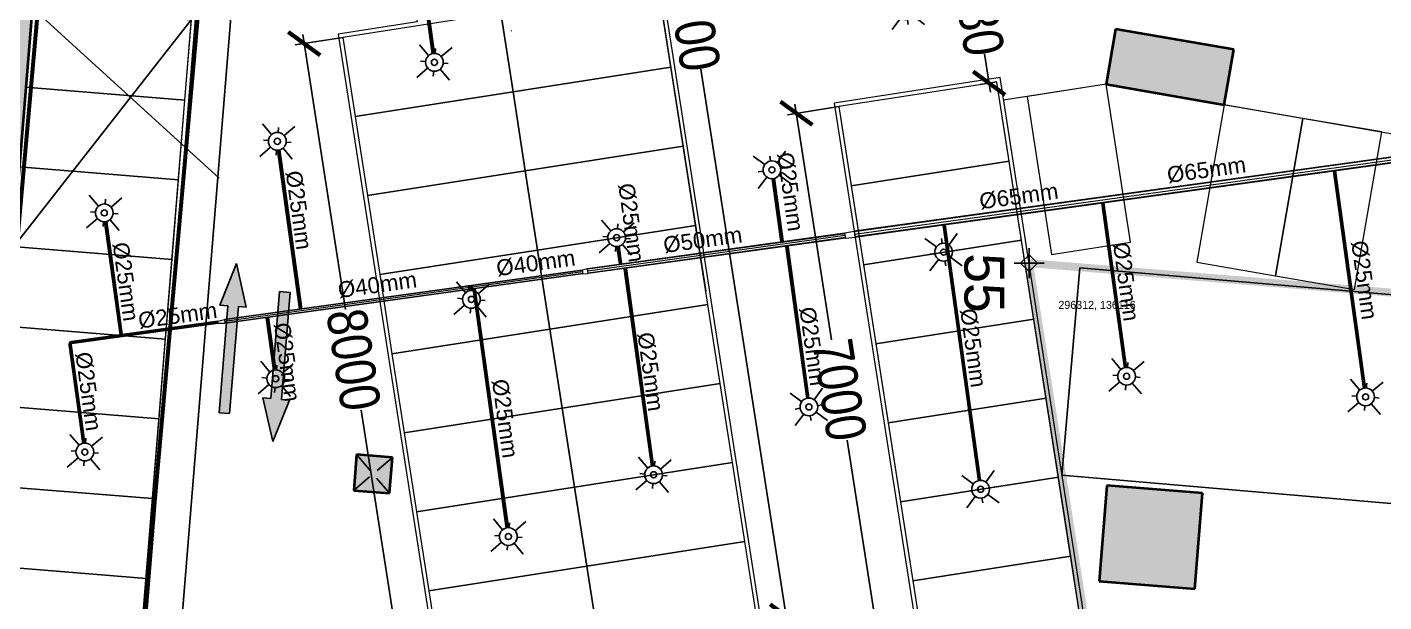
# Model space of a CAD drawing. Header units: inches. Extents: x 257070 to 799932, y -17980 to 269260.
# Drawn here: x 283779 to 300751, y 131881 to 139067 of the extents above; entities that cross this region are included whole.
import ezdxf

# ---------------------------------------------------------------- set-up
doc = ezdxf.new("R2010")
doc.units = ezdxf.units.IN
doc.header["$MEASUREMENT"] = 0
doc.header["$PDMODE"] = 99
doc.header["$PDSIZE"] = 100
doc.linetypes.add('DSP basement 1 r.c.c..Dotted$0$HIDDEN', pattern=[0.375, 0.25, -0.125])
for name, color, linetype in [('0-AES-F-SPRINKLER', 10, 'Continuous'), ("0_AES_DUCT MARKING'", 53, 'Continuous'), ('2 wheeler barrier', 170, 'Continuous'), ('basement-1 r.c.c.$0$DSP_R.C.C. HATCH', 253, 'Continuous'), ('D 9$0$DSP_SLAB EXTENT HATCH', 8, 'Continuous'), ('DSP basement 1 r.c.c..Dotted$0$DSP_R.C.C.', 1, 'Continuous'), ('DSP_COLUMN HATCH', 8, 'Continuous'), ('DSP_MISCELANEOUS', 252, 'Continuous'), ('DSP_SLAB CO-ORDINATES', 160, 'Continuous'), ('RETAIL', 40, 'Continuous')]:
    doc.layers.add(name, color=color, linetype=linetype)
for name, color, linetype, lineweight in [('0-AES-F-SPRINKLER PIPE', 10, 'Continuous', 15), ('07--DIM-2', 2, 'Continuous', 25), ('E--CONCRETE-4', 4, 'Continuous', 40), ('E--CONCRETE-SHADE', 253, 'Continuous', 20), ('M--TILING-2', 252, 'Continuous', 18), ('Q--PARKING', 253, 'Continuous', 13)]:
    doc.layers.add(name, color=color, linetype=linetype, lineweight=lineweight)
doc.styles.get("Standard").update_dxf_attribs({"font": 'arial.ttf'})
doc.styles.add('TEXT style 175', font='GOTHIC.TTF')
doc.styles.add('TEXT style 75', font='ARIALN.TTF')
doc.dimstyles.new('175', dxfattribs={"dimtxt": 350, "dimasz": 263, "dimexe": 263, "dimexo": 0, "dimgap": 175, "dimtad": 0, "dimdec": 0, "dimrnd": 5, "dimzin": 0, "dimdsep": 46, "dimtxsty": 'TEXT style 175', "dimblk": 'OBLIQUE', "dimcen": 0.09, "dimdle": 263, "dimclrd": 256, "dimclre": 256, "dimclrt": 256, "dimadec": 0, "dimazin": 0, "dimtfac": 1, "dimtdec": 0, "dimtofl": 0, "dimtmove": 1, "dimatfit": 3, "dimldrblk": 'OPEN90', "dimfxl": 1, "dimtolj": 1, "dimtzin": 0, "dimarcsym": 0})
doc.dimstyles.new('75', dxfattribs={"dimscale": 1.5, "dimtxt": 200, "dimasz": 113, "dimexe": 113, "dimexo": 0, "dimgap": 25, "dimtad": 0, "dimdec": 0, "dimrnd": 5, "dimzin": 0, "dimdsep": 46, "dimtxsty": 'TEXT style 75', "dimblk": 'ARCHTICK', "dimcen": 0.09, "dimdle": 113, "dimclrd": 8, "dimclre": 8, "dimclrt": 256, "dimadec": 0, "dimazin": 0, "dimtfac": 1, "dimtdec": 0, "dimtofl": 0, "dimtmove": 1, "dimatfit": 3, "dimldrblk": 'OPEN90', "dimfxl": 0, "dimtolj": 1, "dimtzin": 0, "dimarcsym": 0})
doc.dimstyles.new('ISO-25', dxfattribs={"dimtxt": 2.5, "dimasz": 2.5, "dimexe": 1.25, "dimexo": 0.625, "dimtad": 1, "dimtxsty": 'Standard', "dimcen": 2.5, "dimadec": 0, "dimazin": 0, "dimtfac": 1, "dimtmove": 0, "dimatfit": 3, "dimfxl": 1, "dimarcsym": 0})

# ---------------------------------------------------------------- blocks, each defined once
blk = doc.blocks.new('_ArchTick')
at = {"color": 0, "linetype": 'ByBlock', "const_width": 0.15}
blk.add_lwpolyline([(-0.5, -0.5), (0.5, 0.5)], dxfattribs=at)
blk = doc.blocks.new('*D303')
at = {"layer": '07--DIM-2', "color": 251, "lineweight": -2, "ltscale": 1000, "transparency": 16777216}
for p, q in [((295490, 140435), (295565, 139955)), ((295603, 140339), (295396, 140306)), ((295831, 138254), (295756, 138735)), ((295908, 138381), (295702, 138349))]:
    blk.add_line(p, q, dxfattribs=at)
at = {"layer": 'DEFPOINTS', "color": 0, "ltscale": 1000, "transparency": 16777216}
for p in [(295508, 140324), (295603, 140339, 0), (295908, 138381, 0)]:
    blk.add_point(p, dxfattribs=at)
at = {"layer": '07--DIM-2', "color": 251, "lineweight": -2, "ltscale": 1000, "transparency": 16777216, "xscale": 350, "yscale": 350, "zscale": 350}
for p, rotation in [((295508, 140324), 98.86746881478511), ((295813, 138366), 278.8674688147851)]:
    blk.add_blockref('_ArchTick', p, dxfattribs=dict(at, rotation=rotation))
at = {"layer": '07--DIM-2', "ltscale": 1000, "transparency": 16777216, "insert": (295661, 139345), "char_height": 500, "attachment_point": 5, "rotation": 278.8675, "style": 'TEXT style 75'}
blk.add_mtext('\\A1;1980', dxfattribs=at)
blk = doc.blocks.new('_Open90')
at = {"color": 0, "linetype": 'ByBlock', "lineweight": -2}
for p, q in [((-0.5, 0.5), (0, 0)), ((0, 0), (-1, 0)), ((0, 0), (-0.5, -0.5))]:
    blk.add_line(p, q, dxfattribs=at)
blk = doc.blocks.new('*D339')
at = {"layer": '07--DIM-2', "color": 251, "lineweight": -2, "ltscale": 1000, "transparency": 16777216}
for p, q in [((290480, 149601), (291967, 140078)), ((290136, 149433), (290609, 149507)), ((293291, 131593), (292206, 138543)), ((292912, 131648), (293385, 131722))]:
    blk.add_line(p, q, dxfattribs=at)
at = {"layer": 'DEFPOINTS', "color": 0, "ltscale": 1000, "transparency": 16777216}
for p in [(290136, 149433, 0), (290498, 149489), (292912, 131648, 0)]:
    blk.add_point(p, dxfattribs=at)
at = {"layer": '07--DIM-2', "color": 251, "lineweight": -2, "ltscale": 1000, "transparency": 16777216, "xscale": 350, "yscale": 350, "zscale": 350}
for p, rotation in [((290498, 149489), 98.86986156728473), ((293273, 131705), 278.8698615672848)]:
    blk.add_blockref('_ArchTick', p, dxfattribs=dict(at, rotation=rotation))
at = {"layer": '07--DIM-2', "ltscale": 1000, "transparency": 16777216, "insert": (292086, 139310), "char_height": 500, "attachment_point": 5, "rotation": 278.8699, "style": 'TEXT style 75'}
blk.add_mtext('\\A1;18000', dxfattribs=at)
blk = doc.blocks.new('*D340')
at = {"layer": '07--DIM-2', "color": 251, "lineweight": -2, "ltscale": 1000, "transparency": 16777216}
for p, q in [((287727, 138936), (287133, 138844)), ((287228, 138973), (287763, 135538)), ((288495, 130845), (287959, 134280)), ((288960, 131032), (288366, 130939))]:
    blk.add_line(p, q, dxfattribs=at)
at = {"layer": 'DEFPOINTS', "color": 0, "ltscale": 1000, "transparency": 16777216}
for p in [(287245, 138861), (287727, 138936, 0), (288960, 131032, 0)]:
    blk.add_point(p, dxfattribs=at)
at = {"layer": '07--DIM-2', "color": 251, "lineweight": -2, "ltscale": 1000, "transparency": 16777216, "xscale": 350, "yscale": 350, "zscale": 350}
for p, rotation in [((287245, 138861), 98.86499198426586), ((288478, 130957), 278.8649919842659)]:
    blk.add_blockref('_ArchTick', p, dxfattribs=dict(at, rotation=rotation))
at = {"layer": '07--DIM-2', "ltscale": 1000, "transparency": 16777216, "insert": (287861, 134909), "char_height": 500, "attachment_point": 5, "rotation": 278.865, "style": 'TEXT style 75'}
blk.add_mtext('\\A1;8000', dxfattribs=at)
blk = doc.blocks.new('*D341')
at = {"layer": '07--DIM-2', "color": 251, "lineweight": -2, "ltscale": 1000, "transparency": 16777216}
for p, q in [((288032, 160155), (286790, 144889)), ((287037, 160122), (288135, 160033)), ((285420, 128036), (286661, 143302)), ((284443, 128229), (285541, 128140))]:
    blk.add_line(p, q, dxfattribs=at)
at = {"layer": 'DEFPOINTS', "color": 0, "ltscale": 1000, "transparency": 16777216}
for p in [(287037, 160122, 0), (288022, 160042), (284443, 128229, 0)]:
    blk.add_point(p, dxfattribs=at)
at = {"layer": '07--DIM-2', "color": 251, "lineweight": -2, "ltscale": 1000, "transparency": 16777216, "xscale": 350, "yscale": 350, "zscale": 350}
for p, rotation in [((288022, 160042), 85.35068938161932), ((285429, 128149), 265.3506893816194)]:
    blk.add_blockref('_ArchTick', p, dxfattribs=dict(at, rotation=rotation))
at = {"layer": '07--DIM-2', "ltscale": 1000, "transparency": 16777216, "insert": (286726, 144095), "char_height": 500, "attachment_point": 5, "rotation": 265, "style": 'TEXT style 75'}
blk.add_mtext('\\A1;32000', dxfattribs=at)
blk = doc.blocks.new('*U164')
at = {"layer": 'DSP_SLAB CO-ORDINATES', "color": 206}
for p, q in [((0, -188), (0, 188)), ((-188, 0), (188, 0))]:
    blk.add_line(p, q, dxfattribs=at)
at = {"layer": 'DSP_SLAB CO-ORDINATES', "color": 206, "ltscale": 3.5}
blk.add_lwpolyline([(-105, 0), (0, 106), (105, 0), (0, -105), (-105, 0)], dxfattribs=at)
at = {"layer": 'DEFPOINTS', "style": 'TEXT style 175'}
blk.add_attdef('CORDINATE', (367, -572), '', height=100, dxfattribs=at)
at = {"layer": 'DSP_SLAB CO-ORDINATES', "color": 214, "style": 'TEXT style 175'}
blk.add_attdef('NO.', (-809, 124), '', height=500, rotation=270, dxfattribs=at)
blk = doc.blocks.new('*D347')
at = {"layer": '07--DIM-2', "color": 251, "lineweight": -2, "ltscale": 1000, "transparency": 16777216}
for p, q in [((293932, 138073), (293290, 137972)), ((293384, 138102), (293843, 135159)), ((294498, 130962), (294039, 133904)), ((295011, 131156), (294369, 131056))]:
    blk.add_line(p, q, dxfattribs=at)
at = {"layer": 'DEFPOINTS', "color": 0, "ltscale": 1000, "transparency": 16777216}
for p in [(293932, 138073, 0), (294481, 131074), (295011, 131156, 0)]:
    blk.add_point(p, dxfattribs=at)
at = {"layer": '07--DIM-2', "color": 251, "lineweight": -2, "ltscale": 1000, "transparency": 16777216, "xscale": 350, "yscale": 350, "zscale": 350}
for p, rotation in [((293402, 137990), 98.86499198450066), ((294481, 131074), 278.8649919845006)]:
    blk.add_blockref('_ArchTick', p, dxfattribs=dict(at, rotation=rotation))
at = {"layer": '07--DIM-2', "ltscale": 1000, "transparency": 16777216, "insert": (293941, 134532), "char_height": 500, "attachment_point": 5, "rotation": 278.865, "style": 'TEXT style 75'}
blk.add_mtext('\\A1;7000', dxfattribs=at)
blk = doc.blocks.new('basement1_AP$0$AR-DIR-A')
h = blk.add_hatch()
h.set_pattern_fill('ANSI31', color=8)
h.paths.add_polyline_path([(158, -458), (26, -458), (26, -1800), (-74, -1800), (92, -2335), (258, -1800), (158, -1800)])
at = {"layer": 'DSP_MISCELANEOUS', "color": 8}
for p, q in [((158, -458), (26, -458)), ((26, -458), (26, -1800)), ((158, -458), (158, -1800)), ((26, -1800), (-74, -1800)), ((-74, -1800), (92, -2335)), ((258, -1800), (92, -2335)), ((158, -1800), (258, -1800))]:
    blk.add_line(p, q, dxfattribs=at)
blk = doc.blocks.new('_Oblique')
at = {"color": 0, "linetype": 'ByBlock', "lineweight": -2}
blk.add_line((-0.5, -0.5), (0.5, 0.5), dxfattribs=at)
blk = doc.blocks.new('*U603')
at = {"layer": '0-AES-F-SPRINKLER'}
for p, q in [((171672, 56809), (171672, 56871)), ((171562, 56699), (171500, 56699)), ((171783, 56699), (171845, 56699)), ((171672, 56588), (171672, 56526))]:
    blk.add_line(p, q, dxfattribs=at)
for radius in [111, 37.8]:
    blk.add_circle((171672, 56699), radius, dxfattribs=at)
at = {"layer": '0-AES-F-SPRINKLER PIPE'}
for points, override in [([(171468, 56903), (171594, 56777)], {"dimasz": 70, "dimtad": 0, "dimfxl": 13, "dimarcsym": 1}), ([(171877, 56903), (171751, 56777)], {"dimasz": 70, "dimtad": 0, "dimfxl": 13, "dimarcsym": 1}), ([(171468, 56494), (171594, 56620)], {"dimasz": 70, "dimtad": 0, "dimfxl": 13, "dimarcsym": 1}), ([(171877, 56494), (171751, 56620)], {"dimasz": 70, "dimgap": 0.625, "dimtad": 0, "dimfxl": 13, "dimarcsym": 1})]:
    blk.add_leader(points, dimstyle='ISO-25', override=override, dxfattribs=at)

msp = doc.modelspace()

# ---------------------------------------------------------------- hatches: boundary and pattern name
at = {"layer": 'DSP_COLUMN HATCH', "ltscale": 3.5}
h = msp.add_hatch(color=8, dxfattribs=at)
h.paths.add_polyline_path([(365722.2, -53.8), (366489.1, 28236.6), (398382.7, 27372), (398078, 16131.2), (422688.6, 15464), (424374.5, 77657.1), (363312.5, 79312.4, -0.217857), (379658.1, 140443.8, 0.0248652), (381874.1, 143466.9, 0.0677243), (386435.5, 152972.3, 0.0584537), (387935.8, 160119.4, -0.0351298), (388382, 166730.6, -0.0975994), (389786, 170013.7, -0.0225225), (391669.6, 172621.5, 0.2538416), (393169.6, 181983.6, 0.1875484), (370106.1, 207237.2), (370663.7, 210916.7), (290410.6, 215642.7), (285983.7, 161207.5), (285186.3, 161272.3), (282579.6, 129219.4), (284719.3, 124703.3), (284181.7, 118092.8), (281340.4, 113981.8), (280116.2, 98928.1), (280913.6, 98863.3), (273089.7, 2658.2)])
h.paths.add_polyline_path([(281398.6, 99275.3), (280601.2, 99340.2), (281779.2, 113825.1), (284620.4, 117936.2), (285177.6, 124787), (283037.9, 129303.1), (285598.3, 160787.3), (286395.7, 160722.5), (290823.4, 215167.6), (370144.9, 210496.5), (369611.7, 206978.6, -0.189327), (392747.4, 181827.8, -0.2535576), (391315, 172898.6, 0.0224715), (389411.9, 170263.9, 0.0979176), (387938.4, 166808.2, 0.0351034), (387485.7, 160139.2, -0.0583058), (386008, 153113, -0.0677412), (381498.4, 143714.5, -0.0248531), (379309.9, 140729, 0.218943), (362922.8, 78922.8), (423963.9, 77268.1), (422299.6, 15874.7), (398488.7, 16520.2), (398793.4, 27761), (366100.1, 28647.3), (365334.5, 407.7), (273576.7, 3094.1)], flags=16)
at = {"layer": 'E--CONCRETE-SHADE', "ltscale": 3.5}
h = msp.add_hatch(color=8, dxfattribs=at)
h.dxf.hatch_style = 1
h.paths.add_polyline_path([(287901, 133723.3), (287864.5, 133274.8), (288313, 133238.3), (288349.5, 133686.8)])
h = msp.add_hatch(color=8, dxfattribs=at)
h.dxf.hatch_style = 1
h.paths.add_polyline_path([(287901, 133723.3), (287864.5, 133274.8), (288313, 133238.3), (288349.5, 133686.8)])
h = msp.add_hatch(color=8, dxfattribs=at)
h.dxf.hatch_style = 1
h.paths.add_polyline_path([(298483.3, 133240), (297287.3, 133337.1), (297190.2, 132141), (298386.3, 132044)])

# ---------------------------------------------------------------- linework, layer by layer
at = {"layer": '0-AES-F-SPRINKLER', "color": 7, "ltscale": 1000}
msp.add_line((275204.6, 147198.9, 0), (286179.8, 137177.7, 0), dxfattribs=at)
at = {"layer": '0-AES-F-SPRINKLER PIPE', "ltscale": 1000, "elevation": 0}
for points in [[(288544.4, 140895.6), (288843.3, 138732.8)], [(288547.3, 140896), (288846.2, 138733.5)], [(288559.7, 140897.7), (288858.5, 138736)], [(288572.1, 140899.4), (288871, 138737)], [(288575.1, 140899.9), (288874, 138737)], [(304130, 137897.1), (294124.4, 136514)], [(304130.9, 137891.1), (294125.2, 136508.1)], [(304135.3, 137858.9), (294129.7, 136475.9)], [(304139.8, 137826.7), (294134.1, 136443.7)], [(304140.6, 137820.8), (294134.9, 136437.8)], [(286908.3, 137527.7), (287183.1, 135540)], [(286911.3, 137527.7), (287186, 135540.4)], [(286923.8, 137528.7), (287198.4, 135542.1)], [(286936.1, 137531.1), (287210.8, 135543.8)], [(286939, 137531.9), (287213.8, 135544.2)], [(293095.8, 137171.4), (293204.4, 136385.9)], [(293098.8, 137171.4), (293207.3, 136386.3)], [(293111.3, 137172.4), (293219.7, 136388)], [(293123.6, 137174.8), (293232.1, 136389.7)], [(293126.5, 137175.6), (293235.1, 136390.1)], [(300115.8, 137265.5), (300491, 134550.5)], [(300118.7, 137265.9), (300493.9, 134551.3)], [(300131.1, 137267.6), (300506.2, 134553.7)], [(300143.5, 137269.3), (300518.7, 134554.7)], [(300146.5, 137269.7), (300521.7, 134554.7)], [(297217.9, 136864.9), (297502.2, 134808.6)], [(297220.9, 136865.3), (297505.1, 134809.4)], [(297233.3, 136867), (297517.4, 134811.8)], [(297245.7, 136868.8), (297529.8, 134812.8)], [(297248.6, 136869.2), (297532.9, 134812.8)], [(284743.4, 136633.6), (284938.7, 135221.2)], [(284746.5, 136633.6), (284941.6, 135221.6)], [(284758.9, 136634.6), (284954, 135223.3)], [(284771.2, 136637), (284966.4, 135225)], [(284774.1, 136637.8), (284969.4, 135225.4)], [(294009.6, 136489.6), (290790.5, 136044.7)], [(294010.2, 136484.6), (290791.2, 136039.7)], [(294013.7, 136459.9), (290794.6, 136014.9)], [(295233.7, 136589.6), (295675.2, 133395.4)], [(295236.7, 136590.1), (295678.1, 133396.2)], [(295249.1, 136591.8), (295690.4, 133398.6)], [(295261.4, 136593.5), (295702.9, 133399.6)], [(295264.4, 136593.9), (295705.9, 133399.6)], [(294017.1, 136435.1), (290798.1, 135990.2)], [(294017.8, 136430.2), (290798.8, 135985.2)], [(291152.8, 136323.6), (291182.9, 136106.5)], [(291155.9, 136323.6), (291185.8, 136106.9)], [(291168.3, 136324.6), (291198.2, 136108.6)], [(291180.6, 136327), (291210.6, 136110.3)], [(291183.6, 136327.8), (291213.6, 136110.7)], [(293266.3, 136318.7), (293528.1, 134424.6)], [(293269.2, 136319.1), (293531, 134425.4)], [(293281.6, 136320.8), (293543.3, 134427.8)], [(293294, 136322.5), (293555.7, 134428.9)], [(293297, 136323), (293558.8, 134428.9)], [(290723.8, 136029.4), (286246.1, 135410.5)], [(290724.4, 136025.4), (286246.7, 135406.5)], [(290727.1, 136005.6), (286249.4, 135386.7)], [(290729.9, 135985.8), (286252.2, 135366.9)], [(290730.4, 135981.8), (286252.7, 135362.9)], [(291244.7, 136039.3), (291585.1, 133576.9)], [(291247.7, 136039.7), (291588, 133577.7)], [(291260.1, 136041.4), (291600.3, 133580.1)], [(291272.5, 136043.1), (291612.8, 133581.1)], [(291275.5, 136043.5), (291615.8, 133581.1)], [(289296.8, 135832.1), (289305.6, 135768.6)], [(289299.8, 135832.5), (289308.5, 135769.4)], [(289312.2, 135834.3), (289320.8, 135771.8)], [(289324.6, 135836), (289333.3, 135772.8)], [(289327.6, 135836.4), (289336.3, 135772.8)], [(289355, 135791.7), (289767.9, 132804.4)], [(289358, 135792.1), (289770.9, 132805.2)], [(289370.4, 135793.8), (289783.2, 132807.6)], [(289382.8, 135795.6), (289795.6, 132808.6)], [(289385.7, 135796), (289798.7, 132808.7)], [(286782.3, 135436.1), (286873, 134779.9)], [(286794.7, 135437.8), (286885.5, 134780.9)], [(286797.7, 135438.2), (286888.5, 134781)], [(286767, 135434), (286857.8, 134776.7)], [(286769.9, 135434.4), (286860.7, 134777.5)]]:
    msp.add_lwpolyline(points, dxfattribs=at)
for points in [[(294124.9, 136514.1), (294134.9, 136437.8), (294018.8, 136422.7), (294008.5, 136497)], [(290723.8, 136029.4), (290730.4, 135981.8), (290798.8, 135985.2), (290790.5, 136044.7)], [(286246.1, 135410.5), (286252.7, 135362.9), (286169.4, 135360), (286165.2, 135390.7)]]:
    msp.add_lwpolyline(points, close=True, dxfattribs=at)
for points in [[(286165.2, 135390.7), (284334.6, 135137.7, 0.4142136), (284300, 135092), (284470.1, 133862)], [(286165.6, 135387.7), (284335, 135134.7, 0.4142136), (284303, 135092.4), (284473, 133862.4)], [(286167.3, 135375.3), (284336.7, 135122.3, 0.4142136), (284315.4, 135094.1), (284485.4, 133864.1)], [(286169, 135362.9), (284338.4, 135109.9, 0.4142136), (284327.8, 135095.8), (284497.8, 133865.8)], [(286169.4, 135360), (284338.9, 135106.9, 0.4142136), (284330.7, 135096.2), (284500.8, 133866.2)]]:
    msp.add_lwpolyline(points, format="xyb", dxfattribs=at)
at = {"layer": "0_AES_DUCT MARKING'", "color": 8, "ltscale": 1000, "elevation": 0}
msp.add_lwpolyline([(289177.2, 195060.8), (286381, 160677.3), (285583.6, 160742.1), (283028.7, 129325.4), (285168.3, 124809.3), (284611.2, 117958.5), (281769.9, 113847.4), (280592, 99362.5)], dxfattribs=at)
at = {"layer": '2 wheeler barrier', "color": 8, "lineweight": 35, "ltscale": 1000, "const_width": 50, "elevation": 0}
msp.add_lwpolyline([(286354.7, 144159.3), (285020.8, 129148.4), (283028.7, 129325.4), (284976, 151239.1)], dxfattribs=at)
at = {"layer": '2 wheeler barrier', "color": 8, "const_width": 100, "elevation": 0}
for points in [[(296312.3, 136116.1), (301694.1, 135678.4)], [(296312.3, 136116.1), (297135.8, 130836.4), (296561.3, 123736.6)]]:
    msp.add_lwpolyline(points, dxfattribs=at)
at = {"layer": 'basement-1 r.c.c.$0$DSP_R.C.C. HATCH', "color": 8}
msp.add_trace([(298753, 138097.4, 0), (298872.5, 138787.1, 0), (297275.1, 138353.5, 0), (297394.6, 139043.2, 0)], dxfattribs=at)
msp.add_trace([(298753, 138097.4, 0), (298872.5, 138787.1, 0), (297275.1, 138353.5, 0), (297394.6, 139043.2, 0)], dxfattribs=at)
at = {"layer": 'DSP basement 1 r.c.c..Dotted$0$DSP_R.C.C.', "color": 8, "linetype": 'DSP basement 1 r.c.c..Dotted$0$HIDDEN', "ltscale": 1000}
for p, q in [((287901, 133723.3, 0), (287864.5, 133274.8, 0)), ((288349.5, 133686.8, 0), (287864.5, 133274.8, 0)), ((288313, 133238.3, 0), (287901, 133723.3, 0)), ((288349.5, 133686.8, 0), (287901, 133723.3, 0)), ((288313, 133238.3, 0), (288349.5, 133686.8, 0)), ((287864.5, 133274.8, 0), (288313, 133238.3, 0))]:
    msp.add_line(p, q, dxfattribs=at)
at = {"layer": 'E--CONCRETE-4', "color": 8}
for p, q in [((297394.6, 139043.2, 0), (297275.1, 138353.5, 0)), ((297394.6, 139043.2, 0), (297275.1, 138353.5, 0)), ((298872.5, 138787.1, 0), (297394.6, 139043.2, 0)), ((298872.5, 138787.1, 0), (297394.6, 139043.2, 0)), ((298753, 138097.4, 0), (298872.5, 138787.1, 0)), ((297275.1, 138353.5, 0), (298753, 138097.4, 0)), ((297275.1, 138353.5, 0), (298753, 138097.4, 0))]:
    msp.add_line(p, q, dxfattribs=at)
at = {"layer": 'E--CONCRETE-4', "color": 8, "ltscale": 10}
for p, q in [((287901, 133723.3, 0), (287864.5, 133274.8, 0)), ((287901, 133723.3, 0), (287864.5, 133274.8, 0)), ((288349.5, 133686.8, 0), (287901, 133723.3, 0)), ((288349.5, 133686.8, 0), (287901, 133723.3, 0)), ((288313, 133238.3, 0), (288349.5, 133686.8, 0)), ((288313, 133238.3, 0), (288349.5, 133686.8, 0)), ((287864.5, 133274.8, 0), (288313, 133238.3, 0)), ((287864.5, 133274.8, 0), (288313, 133238.3, 0)), ((297287.3, 133337.1, 0), (297190.2, 132141, 0)), ((298483.3, 133240, 0), (297287.3, 133337.1, 0)), ((298386.3, 132044, 0), (298483.3, 133240, 0)), ((297190.2, 132141, 0), (298386.3, 132044, 0))]:
    msp.add_line(p, q, dxfattribs=at)
at = {"layer": 'E--CONCRETE-4', "color": 8, "ltscale": 100, "elevation": 0}
msp.add_lwpolyline([(362913.5, 78945.2, -0.2189429), (379300.7, 140751.3, 0.0248531), (381489.2, 143736.8, 0.0677412), (385998.8, 153135.3, 0.0583058), (387476.5, 160161.5, -0.0351034), (387929.2, 166830.5, -0.0979176), (389402.7, 170286.2, -0.0224715), (391305.7, 172920.9, 0.2535576), (392738.2, 181850.1, 0.189327), (369602.5, 207000.9), (370135.7, 210518.8), (290814.2, 215189.9), (286386.5, 160744.8), (285589.1, 160809.6), (283028.7, 129325.4)], format="xyb", dxfattribs=at)
at = {"layer": 'M--TILING-2', "color": 8, "elevation": 0}
for points in [[(283042.7, 129295.9), (285069.6, 129131.1), (287582.3, 160027.8), (288379.7, 159962.9), (291057.8, 192901.4)], [(293053.8, 131052.9), (293053.7, 131052.9), (290178, 149490.1), (289091.1, 149320.6), (289400.9, 147344.7), (288411.3, 147190.4), (289336, 141262.1), (288347.9, 141107.9), (288656.1, 139131.8), (287668.1, 138977.7), (288940.8, 130817.9)], [(297068.9, 131265.4), (295950.2, 138438), (293875.3, 138114.3), (294961, 131153.5)], [(297068.9, 131265.4), (295950.2, 138438), (293875.3, 138114.3), (294961, 131153.5)], [(296987.2, 131464.5), (295908.5, 138380.9), (293932.4, 138072.6), (295011.1, 131156.3), (296987.2, 131464.5)], [(296987.2, 131464.5), (295908.5, 138380.9), (293932.4, 138072.6), (295011.1, 131156.3), (296987.2, 131464.5)], [(297275.1, 138353.5), (295994.5, 138153.8)], [(297275.1, 138353.5), (296241.5, 138192.3)], [(297275.1, 138353.5), (301388, 137640.7)], [(297275.1, 138353.5), (301388, 137640.7)]]:
    msp.add_lwpolyline(points, dxfattribs=at)
msp.add_lwpolyline([(285023.9, 129185), (287212.3, 156095.2), (285218.9, 156257.4), (283030.4, 129347.1)], close=True, dxfattribs=at)
msp.add_lwpolyline([(285023.9, 129185), (287212.3, 156095.2), (285218.9, 156257.4), (283030.4, 129347.1)], close=True, dxfattribs=at)
at = {"layer": 'Q--PARKING', "color": 8}
for p, q in [((290320.4, 148253.1, 0), (292268.1, 135765, 0)), ((288483.5, 147052.1, 0), (289893, 138014.9, 0))]:
    msp.add_line(p, q, dxfattribs=at)
at = {"layer": 'Q--PARKING', "color": 8, "elevation": 0}
for points in [[(289702.8, 139244.5), (289856.9, 138256.4), (291833, 138564.6), (291678.9, 139552.7), (289702.8, 139244.5)], [(283841, 139314.1), (283759.9, 138317.4), (285753.4, 138155.3), (285834.4, 139152), (283841, 139314.1)], [(283841, 139314.1), (283759.9, 138317.4), (285753.4, 138155.3), (285834.4, 139152), (283841, 139314.1)], [(287726.7, 138936.3), (287880.8, 137948.2), (289856.9, 138256.4), (289702.8, 139244.5), (287726.7, 138936.3)], [(289856.9, 138256.4), (290011, 137268.4), (291987.1, 137576.6), (291833, 138564.6), (289856.9, 138256.4)], [(293932.4, 138072.6), (294086.5, 137084.6), (296062.6, 137392.8), (295908.5, 138380.9), (293932.4, 138072.6)], [(293932.4, 138072.6), (294086.5, 137084.6), (296062.6, 137392.8), (295908.5, 138380.9), (293932.4, 138072.6)], [(296595.2, 136223.3), (297583.2, 136377.3), (297275.1, 138353.5), (296287, 138199.4), (296595.2, 136223.3)], [(296595.2, 136223.3), (297583.2, 136377.3), (297275.1, 138353.5), (296287, 138199.4), (296595.2, 136223.3)], [(283760, 138317.5), (283678.9, 137320.7), (285672.3, 137158.6), (285753.4, 138155.3), (283760, 138317.5)], [(283760, 138317.5), (283678.9, 137320.7), (285672.3, 137158.6), (285753.4, 138155.3), (283760, 138317.5)], [(287880.8, 137948.2), (288034.9, 136960.2), (290011, 137268.4), (289856.9, 138256.4), (287880.8, 137948.2)], [(298411.5, 136126.7), (299396.8, 135956), (299738.3, 137926.6), (298753, 138097.4), (298411.5, 136126.7)], [(298411.5, 136126.7), (299396.8, 135956), (299738.3, 137926.6), (298753, 138097.4), (298411.5, 136126.7)], [(299396.8, 135956), (300382.2, 135785.2), (300723.7, 137755.9), (299738.3, 137926.6), (299396.8, 135956)], [(299396.8, 135956), (300382.2, 135785.2), (300723.7, 137755.9), (299738.3, 137926.6), (299396.8, 135956)], [(290011, 137268.4), (290165.1, 136280.3), (292141.2, 136588.5), (291987.1, 137576.6), (290011, 137268.4)], [(283678.9, 137320.7), (283597.8, 136324), (285591.3, 136161.9), (285672.3, 137158.6), (283678.9, 137320.7)], [(283678.9, 137320.7), (283597.8, 136324), (285591.3, 136161.9), (285672.3, 137158.6), (283678.9, 137320.7)], [(294086.5, 137084.6), (294240.6, 136096.5), (296216.7, 136404.8), (296062.6, 137392.8), (294086.5, 137084.6)], [(294086.5, 137084.6), (294240.6, 136096.5), (296216.7, 136404.8), (296062.6, 137392.8), (294086.5, 137084.6)], [(288034.9, 136960.2), (288189, 135972.1), (290165.1, 136280.3), (290011, 137268.4), (288034.9, 136960.2)], [(290165.1, 136280.3), (290319.2, 135292.3), (292295.3, 135600.5), (292141.2, 136588.5), (290165.1, 136280.3)], [(283597.8, 136324), (283516.8, 135327.2), (285510.2, 135165.1), (285591.3, 136161.8), (283597.8, 136324)], [(283597.8, 136324), (283516.8, 135327.2), (285510.2, 135165.1), (285591.3, 136161.8), (283597.8, 136324)], [(294240.6, 136096.5), (294394.7, 135108.5), (296370.8, 135416.7), (296216.7, 136404.8), (294240.6, 136096.5)], [(294240.6, 136096.5), (294394.7, 135108.5), (296370.8, 135416.7), (296216.7, 136404.8), (294240.6, 136096.5)], [(288189, 135972.1), (288343.1, 134984.1), (290319.2, 135292.3), (290165.1, 136280.3), (288189, 135972.1)], [(290319.2, 135292.3), (290473.3, 134304.2), (292449.4, 134612.4), (292295.3, 135600.5), (290319.2, 135292.3)], [(283516.8, 135327.3), (283435.7, 134330.6), (285429.1, 134168.5), (285510.2, 135165.2), (283516.8, 135327.3)], [(283516.8, 135327.3), (283435.7, 134330.6), (285429.1, 134168.5), (285510.2, 135165.2), (283516.8, 135327.3)], [(288343.1, 134984.1), (288497.2, 133996), (290473.3, 134304.2), (290319.2, 135292.3), (288343.1, 134984.1)], [(294394.7, 135108.5), (294548.8, 134120.4), (296524.9, 134428.6), (296370.8, 135416.7), (294394.7, 135108.5)], [(294394.7, 135108.5), (294548.8, 134120.4), (296524.9, 134428.6), (296370.8, 135416.7), (294394.7, 135108.5)], [(290473.3, 134304.2), (290627.4, 133316.2), (292603.5, 133624.4), (292449.4, 134612.4), (290473.3, 134304.2)], [(294548.8, 134120.4), (294702.9, 133132.4), (296679, 133440.6), (296524.9, 134428.6), (294548.8, 134120.4)], [(294548.8, 134120.4), (294702.9, 133132.4), (296679, 133440.6), (296524.9, 134428.6), (294548.8, 134120.4)], [(283435.7, 134330.6), (283354.7, 133333.9), (285348.1, 133171.8), (285429.1, 134168.5), (283435.7, 134330.6)], [(283435.7, 134330.6), (283354.7, 133333.9), (285348.1, 133171.8), (285429.1, 134168.5), (283435.7, 134330.6)], [(288497.2, 133996), (288651.3, 133007.9), (290627.4, 133316.2), (290473.3, 134304.2), (288497.2, 133996)], [(290627.4, 133316.2), (290781.5, 132328.1), (292757.7, 132636.3), (292603.5, 133624.4), (290627.4, 133316.2)], [(294702.9, 133132.4), (294857, 132144.3), (296833.1, 132452.5), (296679, 133440.6), (294702.9, 133132.4)], [(294702.9, 133132.4), (294857, 132144.3), (296833.1, 132452.5), (296679, 133440.6), (294702.9, 133132.4)], [(283354.7, 133333.8), (283273.6, 132337.1), (285267, 132175), (285348.1, 133171.7), (283354.7, 133333.8)], [(283354.7, 133333.8), (283273.6, 132337.1), (285267, 132175), (285348.1, 133171.7), (283354.7, 133333.8)], [(288651.3, 133007.9), (288805.4, 132019.9), (290781.5, 132328.1), (290627.4, 133316.2), (288651.3, 133007.9)], [(290781.5, 132328.1), (290935.6, 131340), (292911.8, 131648.3), (292757.7, 132636.3), (290781.5, 132328.1)], [(294857, 132144.3), (295011.1, 131156.3), (296987.2, 131464.5), (296833.1, 132452.5), (294857, 132144.3)], [(294857, 132144.3), (295011.1, 131156.3), (296987.2, 131464.5), (296833.1, 132452.5), (294857, 132144.3)], [(283273.6, 132337.2), (283192.6, 131340.5), (285186, 131178.4), (285267, 132175.1), (283273.6, 132337.2)], [(283273.6, 132337.2), (283192.6, 131340.5), (285186, 131178.4), (285267, 132175.1), (283273.6, 132337.2)], [(288805.4, 132019.9), (288959.5, 131031.8), (290935.6, 131340), (290781.5, 132328.1), (288805.4, 132019.9)]]:
    msp.add_lwpolyline(points, close=True, dxfattribs=at)
msp.add_lwpolyline([(289836.8, 139018.2), (289837.1, 139022.8)], dxfattribs=at)
at = {"layer": 'RETAIL', "color": 8, "elevation": 0}
msp.add_lwpolyline([(296947, 136057.4), (296723.3, 133467.1), (301904, 133019.6), (302127.7, 135610)], close=True, dxfattribs=at)

# ---------------------------------------------------------------- block references
at = {"layer": '0-AES-F-SPRINKLER', "color": 7}
for p, rotation in [((212295.3, 300156.2), 278.8649919900974), ((246232, 314318.6, 0), 265.3653505018547), ((244266.9, 313330.9, 0), 265.3653505018547), ((210619, 298166.2, 0), 278.8649919900974), ((242102.1, 312436.8, 0), 265.3653505018547), ((248511.5, 312126.8, 0), 265.3653505018547), ((212766.2, 297136.9, 0), 278.8649919900974), ((246694.3, 311354.4, 0), 265.3653505018547), ((244246.5, 310362.5, 0), 265.3653505018547), ((255816, 310616.4, 0), 265.0638404086674), ((258804.8, 310358.2, 0), 265.0638404086674), ((211081.4, 295202.1, 0), 278.8649919900974), ((241858.9, 309446.7, 0), 265.3653505018547), ((248973.8, 309162.7, 0), 265.3653505018547), ((213228.5, 294172.8, 0), 278.8649919900974), ((247156.6, 308390.2, 0), 265.3653505018547)]:
    msp.add_blockref('*U603', p, dxfattribs=dict(at, rotation=rotation))
at = {"layer": 'DSP_MISCELANEOUS', "color": 8, "rotation": 175.3506893816147}
msp.add_blockref('basement1_AP$0$AR-DIR-A', (286301, 133775.9, 0), dxfattribs=at)
at = {"layer": 'DSP_MISCELANEOUS', "color": 8, "xscale": -1, "rotation": 355.3506893816146}
msp.add_blockref('basement1_AP$0$AR-DIR-A', (287132.1, 136204.2, 0), dxfattribs=at)
at = {"layer": 'DSP_SLAB CO-ORDINATES', "color": 8, "ltscale": 3.5}
msp.add_blockref('*U164', (296312.3, 136116.1, 0), dxfattribs=at).add_auto_attribs({'NO.': '55', 'CORDINATE': '296312, 136116'})

# ---------------------------------------------------------------- texts
at = {"layer": '0-AES-F-SPRINKLER PIPE', "color": 7, "linetype": 'Continuous', "lineweight": -3, "ltscale": 0.9, "char_height": 200, "width": 685.774, "attachment_point": 2}
for s, insert, rotation in [('%%C25mm', (293428.8, 137022.7, 0), 277.86972), ('%%C65mm', (298518.3, 137384.2, 0), 7.86972), ('%%C25mm', (287279.3, 136792.7, 0), 277.86972), ('%%C25mm', (291439.1, 136636.5, 0), 277.86972), ('%%C65mm', (296170.3, 137054.7, 0), 7.86972), ('%%C50mm', (292216.6, 136508.2, 0), 7.86972), ('%%C25mm', (285114.5, 135898.6, 0), 277.86972), ('%%C25mm', (297627.6, 135899.2, 0), 277.86972), ('%%C25mm', (300607.8, 135918.8, 0), 277.86972), ('%%C40mm', (290127.6, 136219.4, 0), 7.86972), ('%%C40mm', (288146.2, 135945.5, 0), 7.86972), ('%%C25mm', (285647.7, 135563.3, 0), 7.86972), ('%%C25mm', (293705.5, 135090.1, 0), 277.86972), ('%%C25mm', (295716.2, 135070.4, 0), 277.86972), ('%%C25mm', (287132.3, 134893.2, 0), 277.86972), ('%%C25mm', (291679.8, 134772.8, 0), 277.86972), ('%%C25mm', (284647.7, 134526.3, 0), 277.86972), ('%%C25mm', (289859.2, 134187.6, 0), 277.86972)]:
    msp.add_mtext(s, dxfattribs=dict(at, insert=insert, rotation=rotation))

# ---------------------------------------------------------------- dimensions: what is measured, and where the dimension line sits
at = {"layer": '07--DIM-2', "color": 8, "ltscale": 1000}
dim = msp.add_aligned_dim(p1=(284443.1, 128228.9, 0), p2=(287036.8, 160122.3, 0), distance=-988.8, dimstyle='75', override={"dimscale": 1, "dimtxt": 500, "dimasz": 350, "dimclrd": 251, "dimclre": 251}, dxfattribs=at)
dim.commit()
dim.dimension.update_dxf_attribs({"geometry": '*D341', "text_midpoint": (286725.5, 144095.4), "text_rotation": 265})
dim = msp.add_linear_dim(base=(290497.8, 149489.4), p1=(292911.8, 131648.3, 0), p2=(290136.3, 149433, 0), angle=98.86986, dimstyle='75', override={"dimscale": 1, "dimtxt": 500, "dimasz": 350, "dimclrd": 251, "dimclre": 251}, dxfattribs=at)
dim.commit()
dim.dimension.update_dxf_attribs({"geometry": '*D339', "text_midpoint": (292086.3, 139310.5), "dimtype": 161})
for p1, p2, distance, picture, middle in [((295908.5, 138380.9, 0), (295603, 140338.7, 0), 96.3, '*D303', (295660.6, 139344.9)), ((288959.5, 131031.8, 0), (287726.7, 138936.3, 0), 487.6, '*D340', (287861.3, 134908.9)), ((293932.4, 138072.6, 0), (295011.1, 131156.3, 0), -536.9, '*D347', (293941.2, 134531.7))]:
    dim = msp.add_aligned_dim(p1=p1, p2=p2, distance=distance, dimstyle='75', override={"dimscale": 1, "dimtxt": 500, "dimasz": 350, "dimclrd": 251, "dimclre": 251}, dxfattribs=at)
    dim.commit()
    dim.dimension.update_dxf_attribs({"geometry": picture, "text_midpoint": middle})

# ---------------------------------------------------------------- leaders
at = {"layer": 'D 9$0$DSP_SLAB EXTENT HATCH', "color": 8, "ltscale": 1000}
msp.add_leader([(287587.5, 141404.5, 0), (279551.3, 131149.9, 0), (279551.3, 120856.7, 0)], dimstyle='175', override={"dimasz": 500}, dxfattribs=at)

doc.saveas('drawing.dxf')
